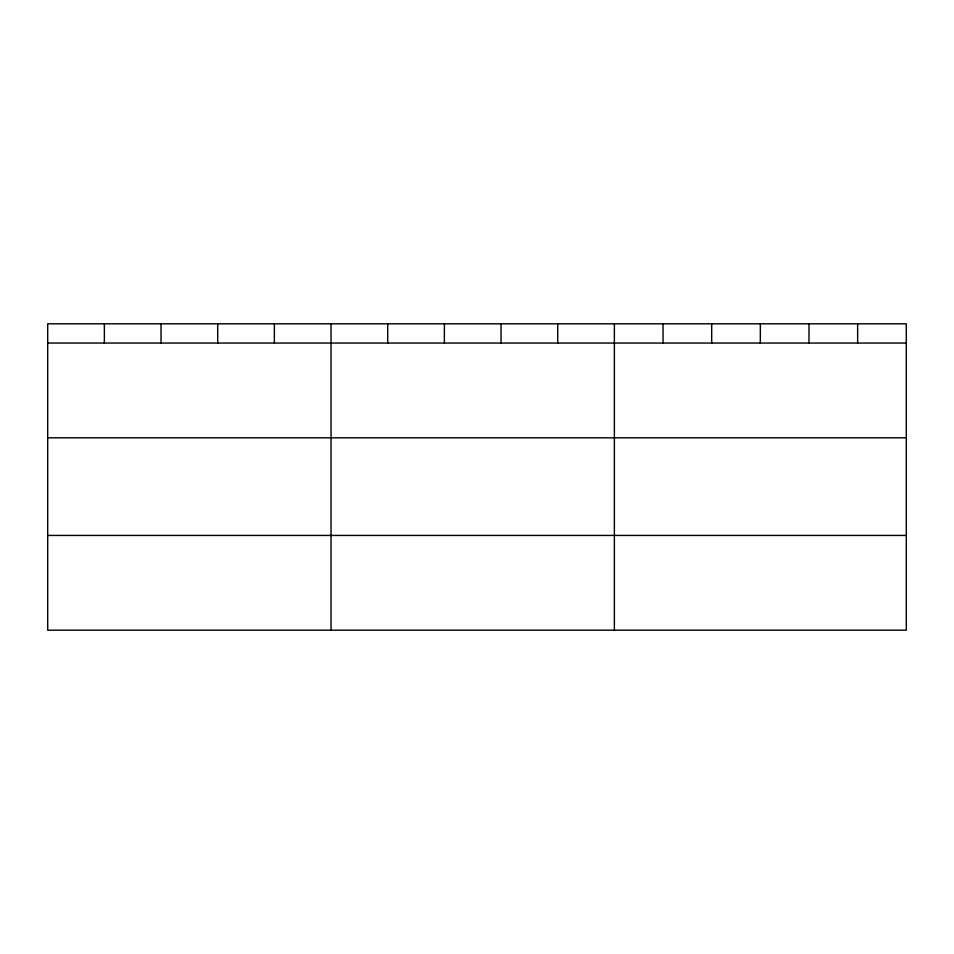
<?xml version="1.0" encoding="UTF-8"?>
<svg xmlns="http://www.w3.org/2000/svg" width="954" height="954" viewBox="0 0 954 954"><rect width="100%" height="100%" fill="white"/><g stroke="black" fill="none" stroke-linecap="round" stroke-linejoin="round"><path stroke-width="1.43" d="M906.3 437.803L906.3 323.811L47.7 323.811L47.7 630.189L906.3 630.189L906.3 437.803L47.7 437.803M47.7 343.046L906.3 343.046M47.7 535.433L906.3 535.433M857.646 323.811L857.646 343.046M808.992 323.811L808.992 343.046M760.338 323.811L760.338 343.046M711.684 323.811L711.684 343.046M663.03 323.811L663.03 343.046M614.376 323.811L614.376 630.189M557.708 323.811L557.708 343.046M501.041 323.811L501.041 343.046M444.373 323.811L444.373 343.046M387.706 323.811L387.706 343.046M331.038 323.811L331.038 630.189M274.37 323.811L274.37 343.046M217.703 323.811L217.703 343.046M161.035 323.811L161.035 343.046M104.368 323.811L104.368 343.046"/></g></svg>
